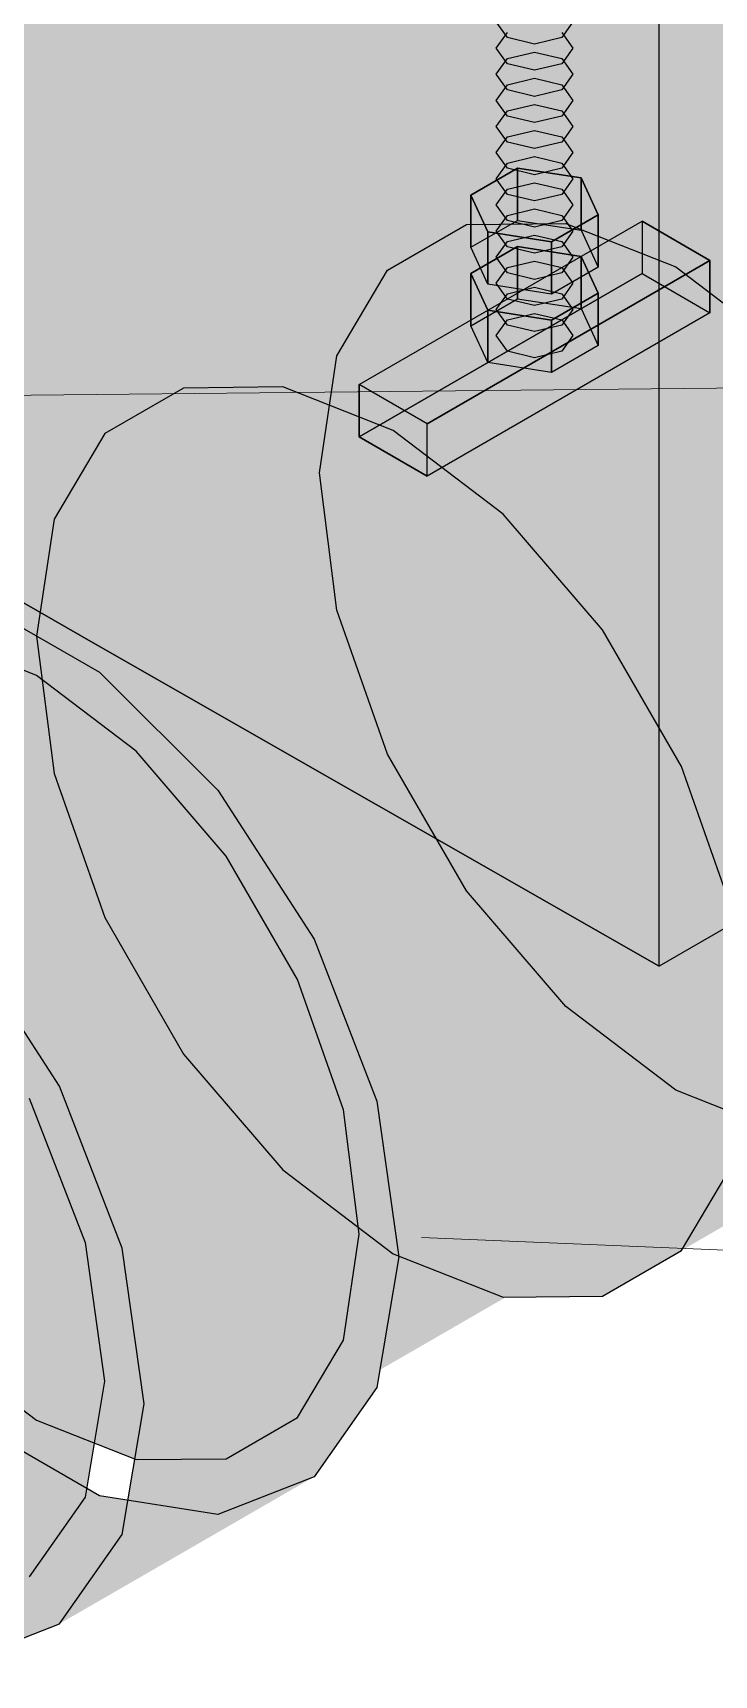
# Model space of a CAD drawing. Header units: metres. Extents: x 0 to 18.2, y -10 to 8.9.
# Drawn here: x 15.0432 to 15.1475, y 1.008 to 1.2593 of the extents above; entities that cross this region are included whole.
import ezdxf

# ---------------------------------------------------------------- set-up
doc = ezdxf.new("R2010")
doc.units = ezdxf.units.M
doc.header["$LTSCALE"] = 0.25
doc.layers.add('ISO-ARISTAS', color=8, linetype='CONTINUOUS')
doc.layers.add('ISO-CONCRETO-SUP', color=254, linetype='CONTINUOUS', true_color=0xe8e8e8)
doc.layers.add('LLAMADAS', color=30, linetype='CONTINUOUS', lineweight=18)

msp = doc.modelspace()

# ---------------------------------------------------------------- linework, layer by layer
at = {"layer": 'ISO-ARISTAS', "color": 250}
for p, q in [((15.13905, 1.1165), (15.13905, 1.3165)), ((15.13905, 1.2165), (15.13905, 1.2665)), ((15.11584, 1.2586), (15.11411, 1.261)), ((15.11411, 1.257), (15.11584, 1.2594)), ((15.12587, 1.261), (15.12415, 1.2586)), ((15.12415, 1.2594), (15.12587, 1.257)), ((15.11584, 1.2546), (15.11411, 1.257)), ((15.11999, 1.25761), (15.11584, 1.2586)), ((15.12415, 1.2586), (15.11999, 1.25761)), ((15.12587, 1.257), (15.12415, 1.2546)), ((15.11411, 1.253), (15.11584, 1.2554)), ((15.11584, 1.2554), (15.11999, 1.25639)), ((15.11999, 1.25361), (15.11584, 1.2546)), ((15.11999, 1.25639), (15.12415, 1.2554)), ((15.12415, 1.2546), (15.11999, 1.25361)), ((15.12415, 1.2554), (15.12587, 1.253)), ((15.11584, 1.2506), (15.11411, 1.253)), ((15.11584, 1.2514), (15.11999, 1.25239)), ((15.11999, 1.25239), (15.12415, 1.2514)), ((15.12587, 1.253), (15.12415, 1.2506)), ((15.11411, 1.249), (15.11584, 1.2514)), ((15.11999, 1.24961), (15.11584, 1.2506)), ((15.12415, 1.2506), (15.11999, 1.24961)), ((15.12415, 1.2514), (15.12587, 1.249)), ((15.11584, 1.2466), (15.11411, 1.249)), ((15.11411, 1.245), (15.11584, 1.2474)), ((15.11584, 1.2474), (15.11999, 1.24839)), ((15.11999, 1.24839), (15.12415, 1.2474)), ((15.12587, 1.249), (15.12415, 1.2466)), ((15.12415, 1.2474), (15.12587, 1.245)), ((15.11584, 1.2426), (15.11411, 1.245)), ((15.11999, 1.24561), (15.11584, 1.2466)), ((15.11584, 1.2434), (15.11999, 1.24439)), ((15.12415, 1.2466), (15.11999, 1.24561)), ((15.11999, 1.24439), (15.12415, 1.2434)), ((15.12587, 1.245), (15.12415, 1.2426)), ((15.11411, 1.241), (15.11584, 1.2434)), ((15.11999, 1.24161), (15.11584, 1.2426)), ((15.12415, 1.2426), (15.11999, 1.24161)), ((15.12415, 1.2434), (15.12587, 1.241)), ((15.11584, 1.2386), (15.11411, 1.241)), ((15.11411, 1.237), (15.11584, 1.2394)), ((15.11584, 1.2394), (15.11999, 1.24039)), ((15.11999, 1.24039), (15.12415, 1.2394)), ((15.12587, 1.241), (15.12415, 1.2386)), ((15.12415, 1.2394), (15.12587, 1.237)), ((15.11738, 1.23864), (15.11023, 1.23451)), ((15.11023, 1.23451), (15.11738, 1.23864)), ((15.11584, 1.2346), (15.11411, 1.237)), ((15.11999, 1.23761), (15.11584, 1.2386)), ((15.12714, 1.23713), (15.11738, 1.23864)), ((15.11738, 1.23864), (15.11738, 1.23064)), ((15.11738, 1.23064), (15.11738, 1.23864)), ((15.11738, 1.23864), (15.12714, 1.23713)), ((15.12415, 1.2386), (15.11999, 1.23761)), ((15.12587, 1.237), (15.12415, 1.2346)), ((15.12714, 1.22913), (15.12714, 1.23713)), ((15.12976, 1.23149), (15.12714, 1.23713)), ((15.12714, 1.23713), (15.12714, 1.22913)), ((15.12714, 1.23713), (15.12976, 1.23149)), ((15.11023, 1.23451), (15.11023, 1.22651)), ((15.11023, 1.22651), (15.11023, 1.23451)), ((15.11023, 1.23451), (15.11284, 1.22887)), ((15.11284, 1.22887), (15.11023, 1.23451)), ((15.11411, 1.233), (15.11584, 1.2354)), ((15.11584, 1.2354), (15.11999, 1.23639)), ((15.11999, 1.23361), (15.11584, 1.2346)), ((15.11999, 1.23639), (15.12415, 1.2354)), ((15.12415, 1.2346), (15.11999, 1.23361)), ((15.12415, 1.2354), (15.12587, 1.233)), ((15.11584, 1.2306), (15.11411, 1.233)), ((15.11584, 1.2314), (15.11999, 1.23239)), ((15.11999, 1.23239), (15.12415, 1.2314)), ((15.12587, 1.233), (15.12415, 1.2306)), ((15.09315, 1.2055), (15.13645, 1.2305)), ((15.09315, 1.2055), (15.13645, 1.2305)), ((15.0975, 1.22301), (15.10957, 1.22998)), ((15.10957, 1.22998), (15.12478, 1.23015)), ((15.11023, 1.22651), (15.11738, 1.23064)), ((15.11023, 1.22651), (15.11738, 1.23064)), ((15.11411, 1.229), (15.11584, 1.2314)), ((15.11999, 1.22961), (15.11584, 1.2306)), ((15.11738, 1.23064), (15.12714, 1.22913)), ((15.11738, 1.23064), (15.12714, 1.22913)), ((15.12415, 1.2306), (15.11999, 1.22961)), ((15.12976, 1.23149), (15.12261, 1.22736)), ((15.12261, 1.22736), (15.12976, 1.23149)), ((15.12415, 1.2314), (15.12587, 1.229)), ((15.12478, 1.23015), (15.14164, 1.2235)), ((15.12714, 1.22913), (15.12976, 1.22349)), ((15.12714, 1.22913), (15.12976, 1.22349)), ((15.12976, 1.22349), (15.12976, 1.23149)), ((15.12976, 1.23149), (15.12976, 1.22349)), ((15.14684, 1.2245), (15.13645, 1.2305)), ((15.13645, 1.2305), (15.13645, 1.2225)), ((15.13645, 1.2305), (15.13645, 1.2225)), ((15.13645, 1.2305), (15.14684, 1.2245)), ((15.11738, 1.22664), (15.11023, 1.22251)), ((15.11023, 1.22251), (15.11738, 1.22664)), ((15.11284, 1.22087), (15.11023, 1.22651)), ((15.11284, 1.22087), (15.11023, 1.22651)), ((15.11284, 1.22887), (15.11284, 1.22087)), ((15.12261, 1.22736), (15.11284, 1.22887)), ((15.11284, 1.22087), (15.11284, 1.22887)), ((15.11284, 1.22887), (15.12261, 1.22736)), ((15.11584, 1.2266), (15.11411, 1.229)), ((15.11411, 1.225), (15.11584, 1.2274)), ((15.11584, 1.2274), (15.11999, 1.22839)), ((15.11999, 1.22561), (15.11584, 1.2266)), ((15.12714, 1.22513), (15.11738, 1.22664)), ((15.11738, 1.22664), (15.11738, 1.21864)), ((15.11738, 1.21864), (15.11738, 1.22664)), ((15.11738, 1.22664), (15.12714, 1.22513)), ((15.11999, 1.22839), (15.12415, 1.2274)), ((15.12415, 1.2266), (15.11999, 1.22561)), ((15.12261, 1.21936), (15.12261, 1.22736)), ((15.12261, 1.22736), (15.12261, 1.21936)), ((15.12587, 1.229), (15.12415, 1.2266)), ((15.12415, 1.2274), (15.12587, 1.225)), ((15.14684, 1.2245), (15.10354, 1.1995)), ((15.10354, 1.1995), (15.14684, 1.2245)), ((15.11584, 1.2226), (15.11411, 1.225)), ((15.11584, 1.2234), (15.11999, 1.22439)), ((15.11999, 1.22439), (15.12415, 1.2234)), ((15.12587, 1.225), (15.12415, 1.2226)), ((15.12714, 1.21713), (15.12714, 1.22513)), ((15.12976, 1.21949), (15.12714, 1.22513)), ((15.12714, 1.22513), (15.12714, 1.21713)), ((15.12714, 1.22513), (15.12976, 1.21949)), ((15.14684, 1.2165), (15.14684, 1.2245)), ((15.14684, 1.2245), (15.14684, 1.2165)), ((15.08975, 1.20993), (15.0975, 1.22301)), ((15.13645, 1.2225), (15.09315, 1.1975)), ((15.09315, 1.1975), (15.13645, 1.2225)), ((15.11023, 1.22251), (15.11023, 1.21451)), ((15.11023, 1.21451), (15.11023, 1.22251)), ((15.11023, 1.22251), (15.11284, 1.21687)), ((15.11284, 1.21687), (15.11023, 1.22251)), ((15.11411, 1.221), (15.11584, 1.2234)), ((15.11999, 1.22161), (15.11584, 1.2226)), ((15.12415, 1.2226), (15.11999, 1.22161)), ((15.12976, 1.22349), (15.12261, 1.21936)), ((15.12976, 1.22349), (15.12261, 1.21936)), ((15.12415, 1.2234), (15.12587, 1.221)), ((15.13645, 1.2225), (15.14684, 1.2165)), ((15.13645, 1.2225), (15.14684, 1.2165)), ((15.14164, 1.2235), (15.1585, 1.21068)), ((15.12261, 1.21936), (15.11284, 1.22087)), ((15.12261, 1.21936), (15.11284, 1.22087)), ((15.11584, 1.2186), (15.11411, 1.221)), ((15.11411, 1.217), (15.11584, 1.2194)), ((15.11584, 1.2194), (15.11999, 1.22039)), ((15.11999, 1.22039), (15.12415, 1.2194)), ((15.12976, 1.21949), (15.12261, 1.21536)), ((15.12261, 1.21536), (15.12976, 1.21949)), ((15.12587, 1.221), (15.12415, 1.2186)), ((15.12415, 1.2194), (15.12587, 1.217)), ((15.12976, 1.21149), (15.12976, 1.21949)), ((15.12976, 1.21949), (15.12976, 1.21149)), ((15.14684, 1.2165), (15.10354, 1.1915)), ((15.14684, 1.2165), (15.10354, 1.1915)), ((15.11023, 1.21451), (15.11738, 1.21864)), ((15.11023, 1.21451), (15.11738, 1.21864)), ((15.11284, 1.21687), (15.11284, 1.20887)), ((15.12261, 1.21536), (15.11284, 1.21687)), ((15.11284, 1.20887), (15.11284, 1.21687)), ((15.11284, 1.21687), (15.12261, 1.21536)), ((15.11584, 1.2146), (15.11411, 1.217)), ((15.11999, 1.21761), (15.11584, 1.2186)), ((15.11738, 1.21864), (15.12714, 1.21713)), ((15.11738, 1.21864), (15.12714, 1.21713)), ((15.12415, 1.2186), (15.11999, 1.21761)), ((15.12587, 1.217), (15.12415, 1.2146)), ((15.12714, 1.21713), (15.12976, 1.21149)), ((15.12714, 1.21713), (15.12976, 1.21149)), ((15.13905, 1.1665), (15.13905, 1.2165)), ((15.11284, 1.20887), (15.11023, 1.21451)), ((15.11284, 1.20887), (15.11023, 1.21451)), ((15.11411, 1.213), (15.11584, 1.2154)), ((15.11411, 1.213), (15.11584, 1.2154)), ((15.11584, 1.2154), (15.11999, 1.21639)), ((15.11584, 1.2154), (15.11999, 1.21639)), ((15.11999, 1.21361), (15.11584, 1.2146)), ((15.11999, 1.21639), (15.12415, 1.2154)), ((15.11999, 1.21639), (15.12415, 1.2154)), ((15.12415, 1.2146), (15.11999, 1.21361)), ((15.12261, 1.20736), (15.12261, 1.21536)), ((15.12261, 1.21536), (15.12261, 1.20736)), ((15.12415, 1.2154), (15.12587, 1.213)), ((15.12415, 1.2154), (15.12587, 1.213)), ((15.11584, 1.2106), (15.11411, 1.213)), ((15.11584, 1.2106), (15.11411, 1.213)), ((15.12976, 1.21149), (15.12261, 1.20736)), ((15.12976, 1.21149), (15.12261, 1.20736)), ((15.12587, 1.213), (15.12415, 1.2106)), ((15.12587, 1.213), (15.12415, 1.2106)), ((15.08708, 1.192), (15.08975, 1.20993)), ((15.11999, 1.20961), (15.11584, 1.2106)), ((15.11999, 1.20961), (15.11584, 1.2106)), ((15.12415, 1.2106), (15.11999, 1.20961)), ((15.12415, 1.2106), (15.11999, 1.20961)), ((15.12261, 1.20736), (15.11284, 1.20887)), ((15.12261, 1.20736), (15.11284, 1.20887)), ((15.29493, 1.2065), (15.13905, 1.1165)), ((15.06627, 1.20498), (15.0542, 1.19801)), ((15.08148, 1.20515), (15.06627, 1.20498)), ((15.09834, 1.1985), (15.08148, 1.20515)), ((15.09315, 1.1975), (15.09315, 1.2055)), ((15.10354, 1.1995), (15.09315, 1.2055)), ((15.10354, 1.1995), (15.09315, 1.2055)), ((15.09315, 1.2055), (15.09315, 1.1975)), ((15.10354, 1.1915), (15.10354, 1.1995)), ((15.10354, 1.1915), (15.10354, 1.1995)), ((15.0542, 1.19801), (15.04645, 1.18493)), ((15.10354, 1.1915), (15.09315, 1.1975)), ((15.09315, 1.1975), (15.10354, 1.1915)), ((15.1152, 1.18568), (15.09834, 1.1985)), ((15.08975, 1.17099), (15.08708, 1.192)), ((15.05244, 1.166), (15.00914, 1.19075)), ((15.00914, 1.19075), (15.05244, 1.166)), ((15.04645, 1.18493), (15.04378, 1.167)), ((15.13041, 1.16795), (15.1152, 1.18568)), ((15.03416, 1.17258), (15.05341, 1.16147)), ((15.0975, 1.14895), (15.08975, 1.17099)), ((15.04378, 1.161), (15.02853, 1.16702)), ((15.04378, 1.161), (15.02853, 1.16702)), ((15.04378, 1.167), (15.04645, 1.14599)), ((15.14248, 1.14705), (15.13041, 1.16795)), ((15.13905, 1.1165), (15.13905, 1.1665)), ((15.09574, 1.14125), (15.05244, 1.166)), ((15.05244, 1.166), (15.09574, 1.14125)), ((15.05341, 1.16147), (15.0715, 1.14343)), ((15.05904, 1.1494), (15.04378, 1.161)), ((15.05904, 1.1494), (15.04378, 1.161)), ((15.0728, 1.13336), (15.05904, 1.1494)), ((15.0728, 1.13336), (15.05904, 1.1494)), ((15.10957, 1.12805), (15.0975, 1.14895)), ((15.15023, 1.12501), (15.14248, 1.14705)), ((15.04645, 1.14599), (15.0542, 1.12395)), ((15.0715, 1.14343), (15.08624, 1.12062)), ((15.13905, 1.1165), (15.09574, 1.14125)), ((15.09574, 1.14125), (15.13905, 1.1165)), ((15.17802, 1.139), (15.13905, 1.1165)), ((15.08372, 1.11445), (15.0728, 1.13336)), ((15.08372, 1.11445), (15.0728, 1.13336)), ((15.12478, 1.11032), (15.10957, 1.12805)), ((15.0542, 1.12395), (15.06627, 1.10305)), ((15.04727, 1.09812), (15.03252, 1.12093)), ((15.08624, 1.12062), (15.09587, 1.09582)), ((15.09073, 1.09451), (15.08372, 1.11445)), ((15.09073, 1.09451), (15.08372, 1.11445)), ((15.14164, 1.0975), (15.12478, 1.11032)), ((15.06627, 1.10305), (15.08148, 1.08532)), ((15.04263, 1.09631), (15.0512, 1.07421)), ((15.05689, 1.07332), (15.04727, 1.09812)), ((15.09587, 1.09582), (15.09921, 1.072)), ((15.1585, 1.09085), (15.14164, 1.0975)), ((15.09315, 1.0755), (15.09073, 1.09451)), ((15.09315, 1.0755), (15.09073, 1.09451)), ((15.14248, 1.07299), (15.15023, 1.08607)), ((15.08148, 1.08532), (15.09834, 1.0725)), ((15.0512, 1.07421), (15.05417, 1.053)), ((15.06024, 1.0495), (15.05689, 1.07332)), ((15.09073, 1.05928), (15.09315, 1.0755)), ((15.09073, 1.05928), (15.09315, 1.0755)), ((15.09921, 1.072), (15.09587, 1.05204)), ((15.09834, 1.0725), (15.1152, 1.06585)), ((15.13041, 1.06602), (15.14248, 1.07299)), ((15.1152, 1.06585), (15.13041, 1.06602)), ((15.02853, 1.0586), (15.04378, 1.047)), ((15.02853, 1.0586), (15.04378, 1.047)), ((15.08372, 1.04744), (15.09073, 1.05928)), ((15.08372, 1.04744), (15.09073, 1.05928)), ((15.05417, 1.053), (15.0512, 1.03522)), ((15.09587, 1.05204), (15.08624, 1.03835)), ((15.05689, 1.02954), (15.06024, 1.0495)), ((15.05341, 1.03542), (15.03416, 1.04653)), ((15.04378, 1.047), (15.05904, 1.04098)), ((15.04378, 1.047), (15.05904, 1.04098)), ((15.0728, 1.04113), (15.08372, 1.04744)), ((15.0728, 1.04113), (15.08372, 1.04744)), ((15.05904, 1.04098), (15.0728, 1.04113)), ((15.05904, 1.04098), (15.0728, 1.04113)), ((15.08624, 1.03835), (15.0715, 1.03257)), ((15.0512, 1.03522), (15.04263, 1.02303)), ((15.0715, 1.03257), (15.05341, 1.03542)), ((15.04727, 1.01585), (15.05689, 1.02954)), ((15.03252, 1.01007), (15.04727, 1.01585))]:
    msp.add_line(p, q, dxfattribs=at)
at = {"layer": 'ISO-CONCRETO-SUP', "true_color": 0xa4a7ab}
msp.add_solid([(15.29493, 1.2065), (15.13905, 1.1165), (15.29493, 1.4065), (15.13905, 1.3165)], dxfattribs=at)
at = {"layer": 'ISO-CONCRETO-SUP', "true_color": 0xa5aab0}
for points in [[(15.05244, 1.266), (15.09574, 1.24125), (15.05244, 1.316), (15.09574, 1.29125)], [(15.00914, 1.24075), (15.05244, 1.216), (15.00914, 1.29075), (15.05244, 1.266)], [(15.09574, 1.24125), (15.13905, 1.2165), (15.09574, 1.29125), (15.13905, 1.2665)], [(15.05244, 1.216), (15.09574, 1.19125), (15.05244, 1.266), (15.09574, 1.24125)], [(15.00914, 1.19075), (15.05244, 1.166), (15.00914, 1.24075), (15.05244, 1.216)], [(15.09574, 1.19125), (15.13905, 1.1665), (15.09574, 1.24125), (15.13905, 1.2165)], [(15.05244, 1.166), (15.09574, 1.14125), (15.05244, 1.216), (15.09574, 1.19125)], [(15.09574, 1.14125), (15.13905, 1.1165), (15.09574, 1.19125), (15.13905, 1.1665)]]:
    msp.add_solid(points, dxfattribs=at)
at = {"layer": 'ISO-CONCRETO-SUP', "true_color": 0xb7bcc3}
for points in [[(15.12172, 1.3055), (15.16503, 1.28075), (15.08275, 1.283), (15.12605, 1.25825)], [(15.00048, 1.28525), (15.04378, 1.2605), (14.96151, 1.26275), (15.00481, 1.238)], [(15.08275, 1.283), (15.12605, 1.25825), (15.04378, 1.2605), (15.08708, 1.23575)], [(15.16503, 1.28075), (15.20833, 1.256), (15.12605, 1.25825), (15.16936, 1.2335)], [(15.04378, 1.2605), (15.08708, 1.23575), (15.00481, 1.238), (15.04811, 1.21325)], [(15.12605, 1.25825), (15.16936, 1.2335), (15.08708, 1.23575), (15.13038, 1.211)], [(15.00481, 1.238), (15.04811, 1.21325), (14.96584, 1.2155), (15.00914, 1.19075)], [(15.08708, 1.23575), (15.13038, 1.211), (15.04811, 1.21325), (15.09141, 1.1885)], [(15.16936, 1.2335), (15.21266, 1.20875), (15.13038, 1.211), (15.17369, 1.18625)], [(15.04811, 1.21325), (15.09141, 1.1885), (15.00914, 1.19075), (15.05244, 1.166)], [(15.13038, 1.211), (15.17369, 1.18625), (15.09141, 1.1885), (15.13471, 1.16375)], [(15.09141, 1.1885), (15.13471, 1.16375), (15.05244, 1.166), (15.09574, 1.14125)], [(15.17369, 1.18625), (15.21699, 1.1615), (15.13471, 1.16375), (15.17802, 1.139)], [(15.13471, 1.16375), (15.17802, 1.139), (15.09574, 1.14125), (15.13905, 1.1165)]]:
    msp.add_solid(points, dxfattribs=at)
at = {"layer": 'ISO-CONCRETO-SUP', "true_color": 0x696a6e}
for points in [[(15.11411, 1.213), (15.11584, 1.2154), (15.11411, 1.2846), (15.11584, 1.287)], [(15.12587, 1.213), (15.12415, 1.2106), (15.12587, 1.2846), (15.12415, 1.2822)]]:
    msp.add_solid(points, dxfattribs=at)
at = {"layer": 'ISO-CONCRETO-SUP', "true_color": 0x87888d}
for points in [[(15.11584, 1.2154), (15.11999, 1.21639), (15.11584, 1.287), (15.11999, 1.28799)], [(15.12415, 1.2106), (15.11999, 1.20961), (15.12415, 1.2822), (15.11999, 1.28121)]]:
    msp.add_solid(points, dxfattribs=at)
at = {"layer": 'ISO-CONCRETO-SUP', "true_color": 0x8e9095}
for points in [[(15.11999, 1.21639), (15.12415, 1.2154), (15.11999, 1.28799), (15.12415, 1.287)], [(15.11999, 1.20961), (15.11584, 1.2106), (15.11999, 1.28121), (15.11584, 1.2822)]]:
    msp.add_solid(points, dxfattribs=at)
at = {"layer": 'ISO-CONCRETO-SUP', "true_color": 0x7b7d81}
for points in [[(15.12415, 1.2154), (15.12587, 1.213), (15.12415, 1.287), (15.12587, 1.2846)], [(15.11584, 1.2106), (15.11411, 1.213), (15.11584, 1.2822), (15.11411, 1.2846)]]:
    msp.add_solid(points, dxfattribs=at)
at = {"layer": 'ISO-CONCRETO-SUP', "true_color": 0x8faac4}
for points in [[(15.10842, 1.21314), (15.09466, 1.21299), (15.18831, 1.25927), (15.17455, 1.25912)], [(15.02853, 1.16702), (15.01477, 1.16687), (15.10842, 1.21314), (15.09466, 1.21299)], [(15.13893, 1.08711), (15.15269, 1.08726), (15.21882, 1.13323), (15.23258, 1.13338)], [(15.05904, 1.04098), (15.0728, 1.04113), (15.13893, 1.08711), (15.15269, 1.08726)]]:
    msp.add_solid(points, dxfattribs=at)
at = {"layer": 'ISO-CONCRETO-SUP', "true_color": 0x9cbad6}
for points in [[(15.12367, 1.20713), (15.10842, 1.21314), (15.20356, 1.25325), (15.18831, 1.25927)], [(15.04378, 1.161), (15.02853, 1.16702), (15.12367, 1.20713), (15.10842, 1.21314)], [(15.12367, 1.09313), (15.13893, 1.08711), (15.20356, 1.13925), (15.21882, 1.13323)], [(15.04378, 1.047), (15.05904, 1.04098), (15.12367, 1.09313), (15.13893, 1.08711)]]:
    msp.add_solid(points, dxfattribs=at)
at = {"layer": 'ISO-CONCRETO-SUP', "true_color": 0x7e96ac}
for points in [[(15.09466, 1.21299), (15.08374, 1.20669), (15.17455, 1.25912), (15.16363, 1.25281)], [(15.01477, 1.16687), (15.00385, 1.16056), (15.09466, 1.21299), (15.08374, 1.20669)]]:
    msp.add_solid(points, dxfattribs=at)
at = {"layer": 'ISO-CONCRETO-SUP', "true_color": 0x687c8e}
for points in [[(15.08374, 1.20669), (15.07673, 1.19484), (15.16363, 1.25281), (15.15662, 1.24097)], [(15.00385, 1.16056), (14.99683, 1.14872), (15.08374, 1.20669), (15.07673, 1.19484)], [(15.08372, 1.04744), (15.09073, 1.05928), (15.16361, 1.09356), (15.17062, 1.10541)], [(15.0728, 1.04113), (15.08372, 1.04744), (15.15269, 1.08726), (15.16361, 1.09356)]]:
    msp.add_solid(points, dxfattribs=at)
at = {"layer": 'ISO-CONCRETO-SUP', "true_color": 0xa5c4e1}
for points in [[(15.13893, 1.19553), (15.12367, 1.20713), (15.21882, 1.24165), (15.20356, 1.25325)], [(15.05904, 1.1494), (15.04378, 1.161), (15.13893, 1.19553), (15.12367, 1.20713)], [(15.10842, 1.10472), (15.12367, 1.09313), (15.18831, 1.15085), (15.20356, 1.13925)], [(15.02853, 1.0586), (15.04378, 1.047), (15.10842, 1.10472), (15.12367, 1.09313)]]:
    msp.add_solid(points, dxfattribs=at)
at = {"layer": 'ISO-CONCRETO-SUP', "true_color": 0xa7c7e4}
for points in [[(15.15269, 1.17949), (15.13893, 1.19553), (15.23258, 1.22561), (15.21882, 1.24165)], [(15.0728, 1.13336), (15.05904, 1.1494), (15.15269, 1.17949), (15.13893, 1.19553)], [(15.09466, 1.12076), (15.10842, 1.10472), (15.17455, 1.16689), (15.18831, 1.15085)], [(15.01477, 1.07464), (15.02853, 1.0586), (15.09466, 1.12076), (15.10842, 1.10472)]]:
    msp.add_solid(points, dxfattribs=at)
at = {"layer": 'ISO-CONCRETO-SUP', "true_color": 0x7990a6}
for points in [[(15.07673, 1.19484), (15.07431, 1.17863), (15.15662, 1.24097), (15.1542, 1.22475)], [(14.99683, 1.14872), (14.99442, 1.1325), (15.07673, 1.19484), (15.07431, 1.17863)], [(15.09073, 1.05928), (15.09315, 1.0755), (15.17062, 1.10541), (15.17304, 1.12163)]]:
    msp.add_solid(points, dxfattribs=at)
at = {"layer": 'ISO-CONCRETO-SUP', "true_color": 0x42444a}
for points in [[(15.11023, 1.22651), (15.11738, 1.23064), (15.11023, 1.23451), (15.11738, 1.23864)], [(15.12976, 1.22349), (15.12261, 1.21936), (15.12976, 1.23149), (15.12261, 1.22736)], [(15.11023, 1.21451), (15.11738, 1.21864), (15.11023, 1.22251), (15.11738, 1.22664)], [(15.12976, 1.21149), (15.12261, 1.20736), (15.12976, 1.21949), (15.12261, 1.21536)]]:
    msp.add_solid(points, dxfattribs=at)
at = {"layer": 'ISO-CONCRETO-SUP', "true_color": 0x52545b}
for points in [[(15.11284, 1.22887), (15.11023, 1.23451), (15.11738, 1.23864)], [(15.11284, 1.22887), (15.11738, 1.23864), (15.12714, 1.23713)], [(15.11284, 1.22887), (15.12714, 1.23713), (15.12976, 1.23149)], [(15.11284, 1.22087), (15.11023, 1.22651), (15.11738, 1.23064)], [(15.11284, 1.22887), (15.12976, 1.23149), (15.12261, 1.22736)], [(15.11284, 1.22087), (15.11738, 1.23064), (15.12714, 1.22913)], [(15.11284, 1.22087), (15.12714, 1.22913), (15.12976, 1.22349)], [(15.11284, 1.21687), (15.11023, 1.22251), (15.11738, 1.22664)], [(15.11284, 1.21687), (15.11738, 1.22664), (15.12714, 1.22513)], [(15.11284, 1.21687), (15.12714, 1.22513), (15.12976, 1.21949)], [(15.11284, 1.22087), (15.12976, 1.22349), (15.12261, 1.21936)], [(15.11284, 1.21687), (15.12976, 1.21949), (15.12261, 1.21536)], [(15.11284, 1.20887), (15.11023, 1.21451), (15.11738, 1.21864)], [(15.11284, 1.20887), (15.11738, 1.21864), (15.12714, 1.21713)], [(15.11284, 1.20887), (15.12714, 1.21713), (15.12976, 1.21149)], [(15.11284, 1.20887), (15.12976, 1.21149), (15.12261, 1.20736)]]:
    msp.add_solid(points, dxfattribs=at)
at = {"layer": 'ISO-CONCRETO-SUP', "true_color": 0x4e5057}
for points in [[(15.11738, 1.23064), (15.12714, 1.22913), (15.11738, 1.23864), (15.12714, 1.23713)], [(15.12261, 1.21936), (15.11284, 1.22087), (15.12261, 1.22736), (15.11284, 1.22887)], [(15.11738, 1.21864), (15.12714, 1.21713), (15.11738, 1.22664), (15.12714, 1.22513)], [(15.12261, 1.20736), (15.11284, 1.20887), (15.12261, 1.21536), (15.11284, 1.21687)]]:
    msp.add_solid(points, dxfattribs=at)
at = {"layer": 'ISO-CONCRETO-SUP', "true_color": 0x404248}
for points in [[(15.12714, 1.22913), (15.12976, 1.22349), (15.12714, 1.23713), (15.12976, 1.23149)], [(15.11284, 1.22087), (15.11023, 1.22651), (15.11284, 1.22887), (15.11023, 1.23451)], [(15.12714, 1.21713), (15.12976, 1.21149), (15.12714, 1.22513), (15.12976, 1.21949)], [(15.11284, 1.20887), (15.11023, 1.21451), (15.11284, 1.21687), (15.11023, 1.22251)]]:
    msp.add_solid(points, dxfattribs=at)
at = {"layer": 'ISO-CONCRETO-SUP', "true_color": 0xa56923}
for points in [[(15.0975, 1.22301), (15.10957, 1.22998), (15.0542, 1.19801), (15.06627, 1.20498)], [(15.18578, 1.09799), (15.17371, 1.09102), (15.14248, 1.07299), (15.13041, 1.06602)]]:
    msp.add_solid(points, dxfattribs=at)
at = {"layer": 'ISO-CONCRETO-SUP', "true_color": 0xbc7727}
for points in [[(15.10957, 1.22998), (15.12478, 1.23015), (15.06627, 1.20498), (15.08148, 1.20515)], [(15.17371, 1.09102), (15.1585, 1.09085), (15.13041, 1.06602), (15.1152, 1.06585)]]:
    msp.add_solid(points, dxfattribs=at)
at = {"layer": 'ISO-CONCRETO-SUP', "true_color": 0xcd822b}
for points in [[(15.12478, 1.23015), (15.14164, 1.2235), (15.08148, 1.20515), (15.09834, 1.1985)], [(15.1585, 1.09085), (15.14164, 1.0975), (15.1152, 1.06585), (15.09834, 1.0725)]]:
    msp.add_solid(points, dxfattribs=at)
at = {"layer": 'ISO-CONCRETO-SUP', "true_color": 0xab6d24}
for points in [[(15.13645, 1.2225), (15.09315, 1.1975), (15.13645, 1.2305), (15.09315, 1.2055)], [(15.14684, 1.2165), (15.10354, 1.1915), (15.14684, 1.2245), (15.10354, 1.1995)]]:
    msp.add_solid(points, dxfattribs=at)
at = {"layer": 'ISO-CONCRETO-SUP', "true_color": 0xd4862c}
for points in [[(15.13645, 1.2305), (15.14684, 1.2245), (15.09315, 1.2055), (15.10354, 1.1995)], [(15.13645, 1.2225), (15.14684, 1.2165), (15.09315, 1.1975), (15.10354, 1.1915)]]:
    msp.add_solid(points, dxfattribs=at)
at = {"layer": 'ISO-CONCRETO-SUP', "true_color": 0xbf7928}
for points in [[(15.13645, 1.2225), (15.14684, 1.2165), (15.13645, 1.2305), (15.14684, 1.2245)], [(15.09315, 1.1975), (15.10354, 1.1915), (15.09315, 1.2055), (15.10354, 1.1995)]]:
    msp.add_solid(points, dxfattribs=at)
at = {"layer": 'ISO-CONCRETO-SUP', "true_color": 0x8ba5be}
for points in [[(15.07431, 1.17863), (15.07673, 1.15962), (15.1542, 1.22475), (15.15662, 1.20574)], [(14.99442, 1.1325), (14.99683, 1.11349), (15.07431, 1.17863), (15.07673, 1.15962)], [(15.09315, 1.0755), (15.09073, 1.09451), (15.17304, 1.12163), (15.17062, 1.14063)]]:
    msp.add_solid(points, dxfattribs=at)
at = {"layer": 'ISO-CONCRETO-SUP', "true_color": 0x88571c}
for points in [[(15.08975, 1.20993), (15.0975, 1.22301), (15.04645, 1.18493), (15.0542, 1.19801)], [(15.19353, 1.11107), (15.18578, 1.09799), (15.15023, 1.08607), (15.14248, 1.07299)]]:
    msp.add_solid(points, dxfattribs=at)
at = {"layer": 'ISO-CONCRETO-SUP', "true_color": 0xd8892d}
for points in [[(15.14164, 1.2235), (15.1585, 1.21068), (15.09834, 1.1985), (15.1152, 1.18568)], [(15.14164, 1.0975), (15.12478, 1.11032), (15.09834, 1.0725), (15.08148, 1.08532)]]:
    msp.add_solid(points, dxfattribs=at)
at = {"layer": 'ISO-CONCRETO-SUP', "true_color": 0x96989e}
for points in [[(15.11999, 1.213), (15.11411, 1.213), (15.11584, 1.2154)], [(15.11999, 1.213), (15.11584, 1.2154), (15.11999, 1.21639)], [(15.11999, 1.213), (15.11999, 1.21639), (15.12415, 1.2154)], [(15.11999, 1.213), (15.12415, 1.2154), (15.12587, 1.213)], [(15.11999, 1.213), (15.11584, 1.2106), (15.11411, 1.213)], [(15.11999, 1.213), (15.11999, 1.20961), (15.11584, 1.2106)], [(15.11999, 1.213), (15.12587, 1.213), (15.12415, 1.2106)], [(15.11999, 1.213), (15.12415, 1.2106), (15.11999, 1.20961)]]:
    msp.add_solid(points, dxfattribs=at)
at = {"layer": 'ISO-CONCRETO-SUP', "true_color": 0x9f6521}
msp.add_solid([(15.08708, 1.192), (15.08975, 1.20993), (15.04378, 1.167), (15.04645, 1.18493)], dxfattribs=at)
at = {"layer": 'ISO-CONCRETO-SUP', "true_color": 0xdb8b2e}
for points in [[(15.1585, 1.21068), (15.17371, 1.19295), (15.1152, 1.18568), (15.13041, 1.16795)], [(15.12478, 1.11032), (15.10957, 1.12805), (15.08148, 1.08532), (15.06627, 1.10305)]]:
    msp.add_solid(points, dxfattribs=at)
at = {"layer": 'ISO-CONCRETO-SUP', "true_color": 0x99b7d2}
for points in [[(15.07673, 1.15962), (15.08374, 1.13968), (15.15662, 1.20574), (15.16363, 1.1858)], [(14.99683, 1.11349), (15.00385, 1.09355), (15.07673, 1.15962), (15.08374, 1.13968)], [(15.09073, 1.09451), (15.08372, 1.11445), (15.17062, 1.14063), (15.16361, 1.16057)]]:
    msp.add_solid(points, dxfattribs=at)
at = {"layer": 'ISO-CONCRETO-SUP', "true_color": 0xb67426}
msp.add_solid([(15.08975, 1.17099), (15.08708, 1.192), (15.04645, 1.14599), (15.04378, 1.167)], dxfattribs=at)
at = {"layer": 'ISO-CONCRETO-SUP', "true_color": 0xd6882d}
for points in [[(15.17371, 1.19295), (15.18578, 1.17205), (15.13041, 1.16795), (15.14248, 1.14705)], [(15.10957, 1.12805), (15.0975, 1.14895), (15.06627, 1.10305), (15.0542, 1.12395)]]:
    msp.add_solid(points, dxfattribs=at)
at = {"layer": 'ISO-CONCRETO-SUP', "true_color": 0xa3c2df}
for points in [[(15.08374, 1.13968), (15.09466, 1.12076), (15.16363, 1.1858), (15.17455, 1.16689)], [(15.08372, 1.11445), (15.0728, 1.13336), (15.16361, 1.16057), (15.15269, 1.17949)], [(15.00385, 1.09355), (15.01477, 1.07464), (15.08374, 1.13968), (15.09466, 1.12076)]]:
    msp.add_solid(points, dxfattribs=at)
at = {"layer": 'ISO-CONCRETO-SUP', "true_color": 0x3559aa}
for points in [[(15.01444, 1.13897), (14.99519, 1.15008), (15.05341, 1.16147), (15.03416, 1.17258)], [(14.99519, 1.02403), (15.01444, 1.01292), (15.03416, 1.04653), (15.05341, 1.03542)]]:
    msp.add_solid(points, dxfattribs=at)
at = {"layer": 'ISO-CONCRETO-SUP', "true_color": 0xc9802a}
for points in [[(15.18578, 1.17205), (15.19353, 1.15001), (15.14248, 1.14705), (15.15023, 1.12501)], [(15.0975, 1.14895), (15.08975, 1.17099), (15.0542, 1.12395), (15.04645, 1.14599)]]:
    msp.add_solid(points, dxfattribs=at)
at = {"layer": 'ISO-CONCRETO-SUP', "true_color": 0x91adc7}
for points in [[(15.04378, 1.104), (15.01477, 1.16687), (15.00385, 1.16056)], [(15.04378, 1.104), (15.02853, 1.16702), (15.01477, 1.16687)], [(15.04378, 1.104), (15.04378, 1.161), (15.02853, 1.16702)], [(15.04378, 1.104), (15.00385, 1.16056), (14.99683, 1.14872)], [(15.04378, 1.104), (15.05904, 1.1494), (15.04378, 1.161)], [(15.04378, 1.104), (14.99683, 1.14872), (14.99442, 1.1325)], [(15.04378, 1.104), (15.0728, 1.13336), (15.05904, 1.1494)], [(15.04378, 1.104), (14.99442, 1.1325), (14.99683, 1.11349)], [(15.04378, 1.104), (15.08372, 1.11445), (15.0728, 1.13336)], [(15.04378, 1.104), (14.99683, 1.11349), (15.00385, 1.09355)], [(15.04378, 1.104), (15.09073, 1.09451), (15.08372, 1.11445)], [(15.04378, 1.104), (15.00385, 1.09355), (15.01477, 1.07464)], [(15.04378, 1.104), (15.01477, 1.07464), (15.02853, 1.0586)], [(15.04378, 1.104), (15.02853, 1.0586), (15.04378, 1.047)], [(15.04378, 1.104), (15.04378, 1.047), (15.05904, 1.04098)], [(15.04378, 1.104), (15.05904, 1.04098), (15.0728, 1.04113)], [(15.04378, 1.104), (15.0728, 1.04113), (15.08372, 1.04744)], [(15.04378, 1.104), (15.08372, 1.04744), (15.09073, 1.05928)], [(15.04378, 1.104), (15.09073, 1.05928), (15.09315, 1.0755)], [(15.04378, 1.104), (15.09315, 1.0755), (15.09073, 1.09451)]]:
    msp.add_solid(points, dxfattribs=at)
at = {"layer": 'ISO-CONCRETO-SUP', "true_color": 0x375cb0}
msp.add_solid([(15.03252, 1.12093), (15.01444, 1.13897), (15.0715, 1.14343), (15.05341, 1.16147)], dxfattribs=at)
at = {"layer": 'ISO-CONCRETO-SUP', "true_color": 0x375bae}
msp.add_solid([(15.04727, 1.09812), (15.03252, 1.12093), (15.08624, 1.12062), (15.0715, 1.14343)], dxfattribs=at)
at = {"layer": 'ISO-CONCRETO-SUP', "true_color": 0x3356a4}
msp.add_solid([(15.05689, 1.07332), (15.04727, 1.09812), (15.09587, 1.09582), (15.08624, 1.12062)], dxfattribs=at)
at = {"layer": 'ISO-CONCRETO-SUP', "true_color": 0x3355a2}
msp.add_solid([(15.0452, 1.07143), (15.03952, 1.09487), (15.0512, 1.07421), (15.04263, 1.09631)], dxfattribs=at)
at = {"layer": 'ISO-CONCRETO-SUP', "true_color": 0x2e4d94}
msp.add_solid([(15.06024, 1.0495), (15.05689, 1.07332), (15.09921, 1.072), (15.09587, 1.09582)], dxfattribs=at)
at = {"layer": 'ISO-CONCRETO-SUP', "true_color": 0x31529d}
for points in [[(15.03943, 1.07012), (15.03654, 1.09419), (15.0452, 1.07143), (15.03952, 1.09487)], [(15.01444, 1.01292), (15.03252, 1.01007), (15.05341, 1.03542), (15.0715, 1.03257)]]:
    msp.add_solid(points, dxfattribs=at)
at = {"layer": 'ISO-CONCRETO-SUP', "true_color": 0x2e4d93}
msp.add_solid([(15.04488, 1.04869), (15.0452, 1.07143), (15.05417, 1.053), (15.0512, 1.07421)], dxfattribs=at)
at = {"layer": 'ISO-CONCRETO-SUP', "true_color": 0x2d4c91}
msp.add_solid([(15.03595, 1.04666), (15.03943, 1.07012), (15.04488, 1.04869), (15.0452, 1.07143)], dxfattribs=at)
at = {"layer": 'ISO-CONCRETO-SUP', "true_color": 0x28427f}
msp.add_solid([(15.05689, 1.02954), (15.06024, 1.0495), (15.09587, 1.05204), (15.09921, 1.072)], dxfattribs=at)
at = {"layer": 'ISO-CONCRETO-SUP', "true_color": 0x28437f}
msp.add_solid([(15.03861, 1.02939), (15.04488, 1.04869), (15.0512, 1.03522), (15.05417, 1.053)], dxfattribs=at)
at = {"layer": 'ISO-CONCRETO-SUP', "true_color": 0x22396e}
for points in [[(15.04727, 1.01585), (15.05689, 1.02954), (15.08624, 1.03835), (15.09587, 1.05204)], [(15.02714, 1.01585), (15.03861, 1.02939), (15.04263, 1.02303), (15.0512, 1.03522)]]:
    msp.add_solid(points, dxfattribs=at)
at = {"layer": 'ISO-CONCRETO-SUP', "true_color": 0x284481}
msp.add_solid([(15.02651, 1.02664), (15.03595, 1.04666), (15.03861, 1.02939), (15.04488, 1.04869)], dxfattribs=at)
at = {"layer": 'ISO-CONCRETO-SUP', "true_color": 0x2b488a}
msp.add_solid([(15.03252, 1.01007), (15.04727, 1.01585), (15.0715, 1.03257), (15.08624, 1.03835)], dxfattribs=at)
at = {"layer": 'LLAMADAS'}
for p, q in [((16.71, 1.22083), (15.00654, 1.2035)), ((16.71, 1.008), (15.10267, 1.075))]:
    msp.add_line(p, q, dxfattribs=at)
msp.add_solid([(15.10267, 1.075), (15.1135, 1.0707), (15.11382, 1.07839)], dxfattribs=at)

doc.saveas('drawing.dxf')
